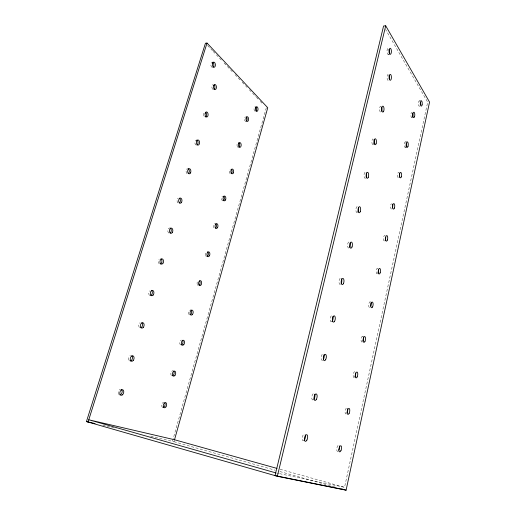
<?xml version="1.0" encoding="UTF-8"?>
<svg xmlns="http://www.w3.org/2000/svg" width="516" height="516" viewBox="0 0 516 516"><rect width="100%" height="100%" fill="white"/><g stroke="black" fill="none" stroke-linecap="round" stroke-linejoin="round"><path stroke-width="0.39" stroke-dasharray="2.58 1.94" d="M279.601 473.675L344.546 487.304L427.667 102.174L385.581 29.47M266.295 107.773L172.467 441.277L275.247 470.237M174.344 440.393L173.976 441.702L149.008 435.904M388.148 54.412L390.238 54.257M419.411 100.91L421.333 100.839M411.826 117.642L413.78 117.596M405.318 141.932L407.285 141.926M405.266 147.357L407.227 147.357M362.593 336.264L364.644 336.58M276.473 473.017L278.821 473.507M102.871 425.339L116.165 428.383M280.111 469.276L344.546 487.304M279.885 471.54L334.768 487.007M207.651 45.543L212.586 50.781M213.134 51.361L215.869 54.27M216.417 54.851L221.899 60.669M224.092 62.991L226.834 65.9M227.382 66.48L232.864 72.298M235.057 74.627L237.799 77.535M238.347 78.116L239.985 79.857M242.178 82.186L244.919 85.095M245.468 85.675L247.112 87.417M249.305 89.745L252.047 92.654M252.595 93.235L255.884 96.724M256.433 97.305L258.077 99.053M260.27 101.381L261.915 103.123M412.084 117.545A2.696 0.987 -89.1 0 1 410.897 115.661A2.696 0.987 -89.1 0 1 411.633 112.34M405.776 146.931A2.715 1.019 -88.3 0 1 404.492 146.48A2.715 1.019 -88.3 0 1 404.525 142.99A2.715 1.019 -88.3 0 1 405.821 142.242M398.017 177.543A2.735 1.045 -87.5 0 1 397.733 173.589A2.735 1.045 -87.5 0 1 399.32 173.008M391.644 208.999A2.761 1.077 -86.6 0 1 390.58 206.929A2.761 1.077 -86.6 0 1 391.399 203.697M384.291 240.998A2.786 1.109 -85.6 0 1 383.556 237.566A2.786 1.109 -85.6 0 1 385.162 235.644M377.338 273.777A2.819 1.135 -84.5 0 1 376.216 270.816A2.819 1.135 -84.5 0 1 377.931 268.365M369.591 307.491A2.864 1.161 -83.4 0 1 368.792 304.188A2.864 1.161 -83.4 0 1 370.507 301.925M362.277 341.934A2.909 1.187 -82.2 0 1 361.123 338.806A2.909 1.187 -82.2 0 1 363.148 336.645M354.118 377.512A2.967 1.213 -81 0 1 353.189 374.726A2.967 1.213 -81 0 1 354.763 371.643M346.41 413.748A3.032 1.238 -79.7 0 1 345.062 411.994A3.032 1.238 -79.7 0 1 346.384 408.143M338.154 451.119A3.102 1.258 -78.5 0 1 336.761 449.12A3.102 1.258 -78.5 0 1 338.47 445.282M388.18 80.386A2.954 1.148 89.5 0 1 387.045 77.336A2.954 1.148 89.5 0 1 388.213 74.485M380.44 112.049A2.967 1.187 -89.7 0 1 379.608 108.412A2.967 1.187 -89.7 0 1 381.072 106.309M372.797 144.68A2.986 1.232 -88.8 0 1 371.881 141.881A2.986 1.232 -88.8 0 1 372.804 138.907M365.605 178.065A3.012 1.271 -87.7 0 1 364.038 176.233A3.012 1.271 -87.7 0 1 364.941 172.396M357.22 212.631A3.038 1.309 -86.6 0 1 355.892 209.973A3.038 1.309 -86.6 0 1 357.207 206.6M348.945 247.983A3.077 1.348 -85.3 0 1 347.603 244.642A3.077 1.348 -85.3 0 1 349.603 242.094M340.437 284.329A3.122 1.387 -83.9 0 1 338.993 281.917A3.122 1.387 -83.9 0 1 340.392 278.247M331.685 321.713A3.173 1.419 -82.5 0 1 330.188 319.03A3.173 1.419 -82.5 0 1 332.007 315.508M322.681 360.181A3.238 1.458 -81 0 1 321.158 357.214A3.238 1.458 -81 0 1 323.371 353.995M312.999 399.958A3.315 1.483 -79.4 0 1 311.883 396.527A3.315 1.483 -79.4 0 1 314.115 393.489M303.866 440.554A3.399 1.516 -77.9 0 1 302.208 437.878A3.399 1.516 -77.9 0 1 304.588 434.156M388.729 54.103A2.999 1.155 88.7 0 1 387.039 52.013A2.999 1.155 88.7 0 1 388.18 48.427M419.818 105.857A2.651 0.942 -89.3 0 1 418.624 105.251A2.651 0.942 -89.3 0 1 418.67 101.839A2.651 0.942 -89.3 0 1 419.876 101.271M162.695 407.363A2.657 1.6 -74.1 0 1 161.811 404.692A2.657 1.6 -74.1 0 1 163.746 402.228M119.37 394.856A2.87 1.877 -72.6 0 1 118.932 394.624M118.583 394.224A2.87 1.877 -72.6 0 1 118.532 391.225A2.87 1.877 -72.6 0 1 120.557 389.316M171.441 375.558A2.599 1.58 -76.1 0 1 171.028 372.745A2.599 1.58 -76.1 0 1 172.834 370.74M129.755 360.877A2.806 1.851 -75.2 0 1 129.329 360.626M128.987 360.207A2.806 1.851 -75.2 0 1 129.471 356.311M129.916 355.853A2.806 1.851 -75.2 0 1 130.413 355.563M139.468 327.46A2.748 1.819 -77.9 0 1 138.836 325.099A2.748 1.819 -77.9 0 1 140.049 322.758M180.703 344.914A2.548 1.561 -78.2 0 1 179.82 342.508A2.548 1.561 -78.2 0 1 181.29 340.057M189.798 314.844A2.503 1.535 -80.2 0 1 189.404 314.747M189.062 314.483A2.503 1.535 -80.2 0 1 188.546 312.303A2.503 1.535 -80.2 0 1 189.585 310.18M149.763 295.397A2.696 1.787 -80.6 0 1 148.724 293.423A2.696 1.787 -80.6 0 1 149.511 290.863M197.912 285.245A2.47 1.503 -82.3 0 1 197.583 284.967M197.318 284.548A2.47 1.503 -82.3 0 1 198.092 280.717M159.405 263.837A2.657 1.748 -83.2 0 1 158.406 261.818A2.657 1.748 -83.2 0 1 159.167 259.322M206.232 256.394A2.438 1.471 -84.2 0 1 205.91 256.104M205.652 255.672A2.438 1.471 -84.2 0 1 206.413 251.905M168.822 233.026A2.625 1.709 -85.6 0 1 167.848 230.62A2.625 1.709 -85.6 0 1 168.996 228.182M214.056 227.866A2.412 1.438 -86.1 0 1 214.211 224.041M214.553 223.725A2.412 1.438 -86.1 0 1 214.92 223.557M178.02 202.93A2.599 1.664 -87.9 0 1 177.072 200.492A2.599 1.664 -87.9 0 1 178.194 198.131M222.686 200.737A2.387 1.406 -87.7 0 1 221.551 198.628A2.387 1.406 -87.7 0 1 222.519 196.145M186.998 173.537A2.58 1.619 -89.9 0 1 186.089 171.06A2.58 1.619 -89.9 0 1 187.179 168.777M230.13 173.537A2.374 1.374 -89.3 0 1 229.375 171.26A2.374 1.374 -89.3 0 1 230.31 169.151M196.164 145.041A2.561 1.574 88.4 0 1 194.919 142.977A2.561 1.574 88.4 0 1 195.59 140.371M238.089 147.286A2.361 1.335 89.3 0 1 237.76 147.079M237.47 146.725A2.361 1.335 89.3 0 1 237.05 144.474A2.361 1.335 89.3 0 1 237.94 142.732M204.355 116.739A2.548 1.529 86.8 0 1 204.02 116.339M203.755 115.816A2.548 1.529 86.8 0 1 204.536 112.062M245.887 121.473A2.348 1.303 88.1 0 1 244.578 119.764A2.348 1.303 88.1 0 1 245.106 117.106M212.74 89.294A2.541 1.483 85.5 0 1 211.908 86.733A2.541 1.483 85.5 0 1 212.927 84.656M254.736 111.121A2.309 1.251 87.8 0 1 254.053 108.811A2.309 1.251 87.8 0 1 254.923 106.876M212.05 67.248A2.58 1.49 84.3 0 1 210.863 65.01A2.58 1.49 84.3 0 1 211.508 62.513"/><path stroke-width="0.77" d="M275.692 472.85L88.771 419.772L174.531 439.742L267.746 107.728L207.026 43.067L205.458 43.215L86.449 421.578L277.337 476.274L346.088 490.2L429.551 102.11L385.71 25.8L383.582 26.006L275.028 475.617L344.043 489.626M277.337 476.274L385.71 25.8M88.062 422.043L207.026 43.067M86.449 421.578L95.047 423.552M174.531 439.742L277.002 468.412M341.721 488.968L346.088 490.2M412.574 113.023A2.696 0.987 -89.1 0 1 412.536 116.835M406.182 143.196A2.715 1.019 -88.3 0 1 405.989 146.48M399.481 173.537A2.735 1.045 -87.5 0 1 399.068 177.323M392.444 204.11A2.761 1.077 -86.6 0 1 392.418 207.974M385.678 237.121A2.786 1.109 -85.6 0 1 385.142 240.398M378.46 269.791A2.819 1.135 -84.5 0 1 377.918 273.138M370.946 302.705A2.864 1.161 -83.4 0 1 370.752 306.143M363.47 337.69A2.909 1.187 -82.2 0 1 362.896 341.173M355.679 372.984A2.967 1.213 -81 0 1 354.782 377.035M347.539 408.653A3.032 1.238 -79.7 0 1 347.075 412.852M339.315 445.882A3.102 1.258 -78.5 0 1 338.838 450.152M389.019 75.426A2.954 1.148 89.5 0 1 389.18 78.993M381.601 107.083A2.967 1.187 -89.7 0 1 381.588 111.269M373.99 139.578A2.986 1.232 -88.8 0 1 373.726 144.286M366.173 172.957A3.012 1.271 -87.7 0 1 366.173 177.188M358.349 207.806A3.038 1.309 -86.6 0 1 357.878 212.044M350.106 243.03A3.077 1.348 -85.3 0 1 349.622 247.332M341.398 278.704A3.122 1.387 -83.9 0 1 341.14 283.606M332.91 316.476A3.173 1.419 -82.5 0 1 332.065 321.41M323.945 354.789A3.238 1.458 -81 0 1 323.435 359.304M314.708 394.224A3.315 1.483 -79.4 0 1 313.818 399.39M305.201 434.833A3.399 1.516 -77.9 0 1 304.285 440.122M388.987 49.446A2.999 1.155 88.7 0 1 389.154 53.077M420.295 102.89A2.651 0.942 -89.3 0 1 420.276 104.258M164.836 402.828A2.657 1.6 -74.1 0 1 164.856 405.589A2.657 1.6 -74.1 0 1 163.121 407.388M121.486 389.593A2.87 1.877 -72.6 0 1 122.002 392.631A2.87 1.877 -72.6 0 1 119.867 394.895M173.602 371.017A2.599 1.58 -76.1 0 1 174.092 373.494A2.599 1.58 -76.1 0 1 172.647 375.713M131.812 355.776A2.806 1.851 -75.2 0 1 132.309 358.826A2.806 1.851 -75.2 0 1 130.232 360.948M141.887 322.784A2.748 1.819 -77.9 0 1 142.455 325.493A2.748 1.819 -77.9 0 1 140.836 327.744M182.464 340.283A2.548 1.561 -78.2 0 1 182.935 342.772A2.548 1.561 -78.2 0 1 181.529 344.894M190.778 309.981A2.503 1.535 -80.2 0 1 191.63 312.419A2.503 1.535 -80.2 0 1 190.204 314.773M151.323 290.295A2.696 1.787 -80.6 0 1 152.323 292.965A2.696 1.787 -80.6 0 1 150.691 295.455M199.589 280.865A2.47 1.503 -82.3 0 1 199.079 285.103M160.928 258.858A2.657 1.748 -83.2 0 1 161.895 261.567A2.657 1.748 -83.2 0 1 160.308 263.947M207.548 251.84A2.438 1.471 -84.2 0 1 208.341 254.336A2.438 1.471 -84.2 0 1 206.987 256.51M169.887 227.988A2.625 1.709 -85.6 0 1 171.273 230.22A2.625 1.709 -85.6 0 1 170.132 232.993M215.656 223.718A2.412 1.438 -86.1 0 1 216.456 225.931A2.412 1.438 -86.1 0 1 215.475 228.156M179.471 198.183A2.599 1.664 -87.9 0 1 180.4 200.614A2.599 1.664 -87.9 0 1 179.291 202.975M223.596 196.196A2.387 1.406 -87.7 0 1 224.344 198.75A2.387 1.406 -87.7 0 1 223.047 200.75M188.018 168.68A2.58 1.619 -89.9 0 1 189.32 171.028A2.58 1.619 -89.9 0 1 188.237 173.647M231.362 169.261A2.374 1.374 -89.3 0 1 232.11 171.531A2.374 1.374 -89.3 0 1 231.174 173.634M196.77 140.042A2.561 1.574 88.4 0 1 198.041 142.442A2.561 1.574 88.4 0 1 196.983 144.99M238.637 142.687A2.361 1.335 89.3 0 1 239.695 144.886A2.361 1.335 89.3 0 1 238.779 147.234M205.71 112.307A2.548 1.529 86.8 0 1 206.555 114.836A2.548 1.529 86.8 0 1 205.523 116.977M246.087 116.848A2.348 1.303 88.1 0 1 247.1 118.79A2.348 1.303 88.1 0 1 246.532 121.137M214.063 84.959A2.541 1.483 85.5 0 1 214.888 87.514A2.541 1.483 85.5 0 1 213.882 89.591M255.575 106.883A2.309 1.251 87.8 0 1 256.542 108.811A2.309 1.251 87.8 0 1 255.988 111.108M212.25 62.236A2.58 1.49 84.3 0 1 213.817 64.59A2.58 1.49 84.3 0 1 212.824 67.306M165.913 406.866A2.657 1.6 -74.1 0 0 165.7 402.635A2.657 1.6 -74.1 0 0 163.262 406.073A2.657 1.6 -74.1 0 0 165.913 406.866M122.466 394.824A2.877 1.871 -72.6 0 0 123.072 389.98A2.877 1.871 -72.6 0 0 119.841 392.695A2.877 1.871 -72.6 0 0 122.466 394.824M174.976 375.332A2.599 1.58 -76.1 0 0 174.769 371.12A2.599 1.58 -76.1 0 0 172.396 374.39A2.599 1.58 -76.1 0 0 174.976 375.332M133.244 360.42A2.806 1.845 -75.2 0 0 132.973 355.847A2.806 1.845 -75.2 0 0 130.232 359.323A2.806 1.845 -75.2 0 0 133.244 360.42M143.313 327.338A2.748 1.819 -77.9 0 0 143.061 322.784A2.748 1.819 -77.9 0 0 140.391 326.073A2.748 1.819 -77.9 0 0 143.313 327.338M183.825 344.52A2.554 1.554 -78.2 0 0 183.631 340.321A2.554 1.554 -78.2 0 0 181.322 343.437A2.554 1.554 -78.2 0 0 183.825 344.52M192.481 314.399A2.509 1.529 -80.3 0 0 192.3 310.213A2.509 1.529 -80.3 0 0 190.043 313.18A2.509 1.529 -80.3 0 0 192.481 314.399M153.136 295.055A2.703 1.787 -80.6 0 0 152.897 290.521A2.703 1.787 -80.6 0 0 150.304 293.636A2.703 1.787 -80.6 0 0 153.136 295.055M200.937 284.942A2.47 1.503 -82.3 0 0 200.769 280.775A2.47 1.503 -82.3 0 0 198.57 283.6A2.47 1.503 -82.3 0 0 200.937 284.942M163.069 263.037A2.657 1.748 -83.2 0 0 162.063 258.877A2.657 1.748 -83.2 0 0 160.07 262.644A2.657 1.748 -83.2 0 0 163.069 263.037M209.509 255.672A2.438 1.471 -84.2 0 0 208.69 251.847A2.438 1.471 -84.2 0 0 206.987 255.278A2.438 1.471 -84.2 0 0 209.509 255.672M172.421 232.297A2.625 1.709 -85.6 0 0 171.454 228.111A2.625 1.709 -85.6 0 0 169.512 231.742A2.625 1.709 -85.6 0 0 172.421 232.297M217.597 227.511A2.412 1.438 -86 0 0 216.804 223.66A2.412 1.438 -86 0 0 215.14 226.982A2.412 1.438 -86 0 0 217.597 227.511M181.555 202.272A2.599 1.664 -87.9 0 0 180.619 198.067A2.599 1.664 -87.9 0 0 178.73 201.562A2.599 1.664 -87.9 0 0 181.555 202.272M225.511 199.956A2.393 1.406 -87.7 0 0 224.744 196.086A2.393 1.406 -87.7 0 0 223.125 199.299A2.393 1.406 -87.7 0 0 225.511 199.956M190.481 172.944A2.58 1.619 -89.9 0 0 189.572 168.713A2.58 1.619 -89.9 0 0 187.727 172.086A2.58 1.619 -89.9 0 0 190.481 172.944M233.251 172.989A2.374 1.374 -89.3 0 0 232.516 169.1A2.374 1.374 -89.3 0 0 230.929 172.202A2.374 1.374 -89.3 0 0 233.251 172.989M196.828 140.804A2.567 1.574 88.4 0 0 197.718 145.041A2.567 1.574 88.4 0 0 199.505 141.765A2.567 1.574 88.4 0 0 196.828 140.804M205.2 113.217A2.554 1.529 86.9 0 0 206.677 117.022A2.554 1.529 86.9 0 0 207.845 113.172A2.554 1.529 86.9 0 0 205.2 113.217M238.844 143.39A2.361 1.335 89.4 0 0 239.572 147.286A2.361 1.335 89.4 0 0 241.114 144.267A2.361 1.335 89.4 0 0 238.844 143.39M246.132 117.945A2.348 1.303 88.1 0 0 247.37 121.434A2.348 1.303 88.1 0 0 248.383 117.88A2.348 1.303 88.1 0 0 246.132 117.945M213.605 85.721A2.548 1.483 85.6 0 0 215.037 89.578A2.548 1.483 85.6 0 0 216.178 85.811A2.548 1.483 85.6 0 0 213.605 85.721M255.652 107.915A2.316 1.251 87.9 0 0 256.839 111.379A2.316 1.251 87.9 0 0 257.826 107.896A2.316 1.251 87.9 0 0 255.652 107.915M212.54 63.294A2.58 1.49 84.4 0 0 213.992 67.254A2.58 1.49 84.4 0 0 215.14 63.5A2.58 1.49 84.4 0 0 212.54 63.294M414.477 116.797A2.703 0.98 -89 0 0 414.096 112.282A2.703 0.98 -89 0 0 412.852 115.603A2.703 0.98 -89 0 0 414.477 116.797M407.95 146.486A2.722 1.013 -88.3 0 0 407.543 141.99A2.722 1.013 -88.3 0 0 406.266 145.447A2.722 1.013 -88.3 0 0 407.95 146.486M401.261 176.904A2.741 1.045 -87.5 0 0 400.835 172.434A2.741 1.045 -87.5 0 0 399.519 176.02A2.741 1.045 -87.5 0 0 401.261 176.904M394.405 208.077A2.761 1.071 -86.5 0 0 393.953 203.626A2.761 1.071 -86.5 0 0 392.605 207.361A2.761 1.071 -86.5 0 0 394.405 208.077M387.374 240.037A2.793 1.103 -85.5 0 0 386.903 235.612A2.793 1.103 -85.5 0 0 385.51 239.489A2.793 1.103 -85.5 0 0 387.374 240.037M380.169 272.803A2.825 1.129 -84.5 0 0 379.673 268.41A2.825 1.129 -84.5 0 0 378.241 272.442A2.825 1.129 -84.5 0 0 380.169 272.803M372.526 306.988A2.87 1.155 -83.4 0 0 372.546 302.176A2.87 1.155 -83.4 0 0 370.74 305.549A2.87 1.155 -83.4 0 0 372.526 306.988M364.935 341.508A2.915 1.187 -82.2 0 0 364.941 336.677A2.915 1.187 -82.2 0 0 363.083 340.244A2.915 1.187 -82.2 0 0 364.935 341.508M357.143 376.938A2.973 1.206 -81 0 0 357.137 372.088A2.973 1.206 -81 0 0 355.221 375.861A2.973 1.206 -81 0 0 357.143 376.938M349.138 413.316A3.038 1.232 -79.8 0 0 349.126 408.446A3.038 1.232 -79.8 0 0 347.145 412.432A3.038 1.232 -79.8 0 0 349.138 413.316M340.921 450.687A3.109 1.251 -78.6 0 0 340.895 445.798A3.109 1.251 -78.6 0 0 338.851 450.01A3.109 1.251 -78.6 0 0 340.921 450.687M389.29 75.762A2.961 1.142 89.5 0 0 390.257 80.277A2.961 1.142 89.5 0 0 391.27 75.916A2.961 1.142 89.5 0 0 389.29 75.762M383.672 111.217A2.973 1.18 -89.7 0 0 383.169 106.244A2.973 1.18 -89.7 0 0 381.698 109.876A2.973 1.18 -89.7 0 0 383.672 111.217M376.08 143.796A2.993 1.226 -88.8 0 0 375.551 138.843A2.993 1.226 -88.8 0 0 374.036 142.629A2.993 1.226 -88.8 0 0 376.08 143.796M368.289 177.246A3.012 1.264 -87.7 0 0 367.727 172.318A3.012 1.264 -87.7 0 0 366.167 176.272A3.012 1.264 -87.7 0 0 368.289 177.246M360.278 211.618A3.044 1.303 -86.6 0 0 359.691 206.722A3.044 1.303 -86.6 0 0 358.078 210.844A3.044 1.303 -86.6 0 0 360.278 211.618M352.047 246.938A3.083 1.342 -85.3 0 0 351.428 242.075A3.083 1.342 -85.3 0 0 349.764 246.377A3.083 1.342 -85.3 0 0 352.047 246.938M343.585 283.252A3.128 1.38 -83.9 0 0 342.934 278.427A3.128 1.38 -83.9 0 0 341.218 282.916A3.128 1.38 -83.9 0 0 343.585 283.252M334.587 321.249A3.18 1.419 -82.5 0 0 334.549 315.94A3.18 1.419 -82.5 0 0 332.368 319.733A3.18 1.419 -82.5 0 0 334.587 321.249M325.622 359.71A3.244 1.451 -81 0 0 325.57 354.376A3.244 1.451 -81 0 0 323.319 358.42A3.244 1.451 -81 0 0 325.622 359.71M316.392 399.307A3.322 1.477 -79.5 0 0 316.334 393.947A3.322 1.477 -79.5 0 0 313.999 398.242A3.322 1.477 -79.5 0 0 316.392 399.307M306.891 440.077A3.406 1.509 -77.9 0 0 306.814 434.698A3.406 1.509 -77.9 0 0 304.395 439.264A3.406 1.509 -77.9 0 0 306.891 440.077M389.264 49.607A3.006 1.148 88.8 0 0 390.238 54.257A3.006 1.148 88.8 0 0 391.257 49.917A3.006 1.148 88.8 0 0 389.264 49.607M422.088 104.838A2.657 0.942 -89.2 0 0 421.333 100.839A2.657 0.942 -89.2 0 0 420.463 104.8A2.657 0.942 -89.2 0 0 422.088 104.838"/></g></svg>
